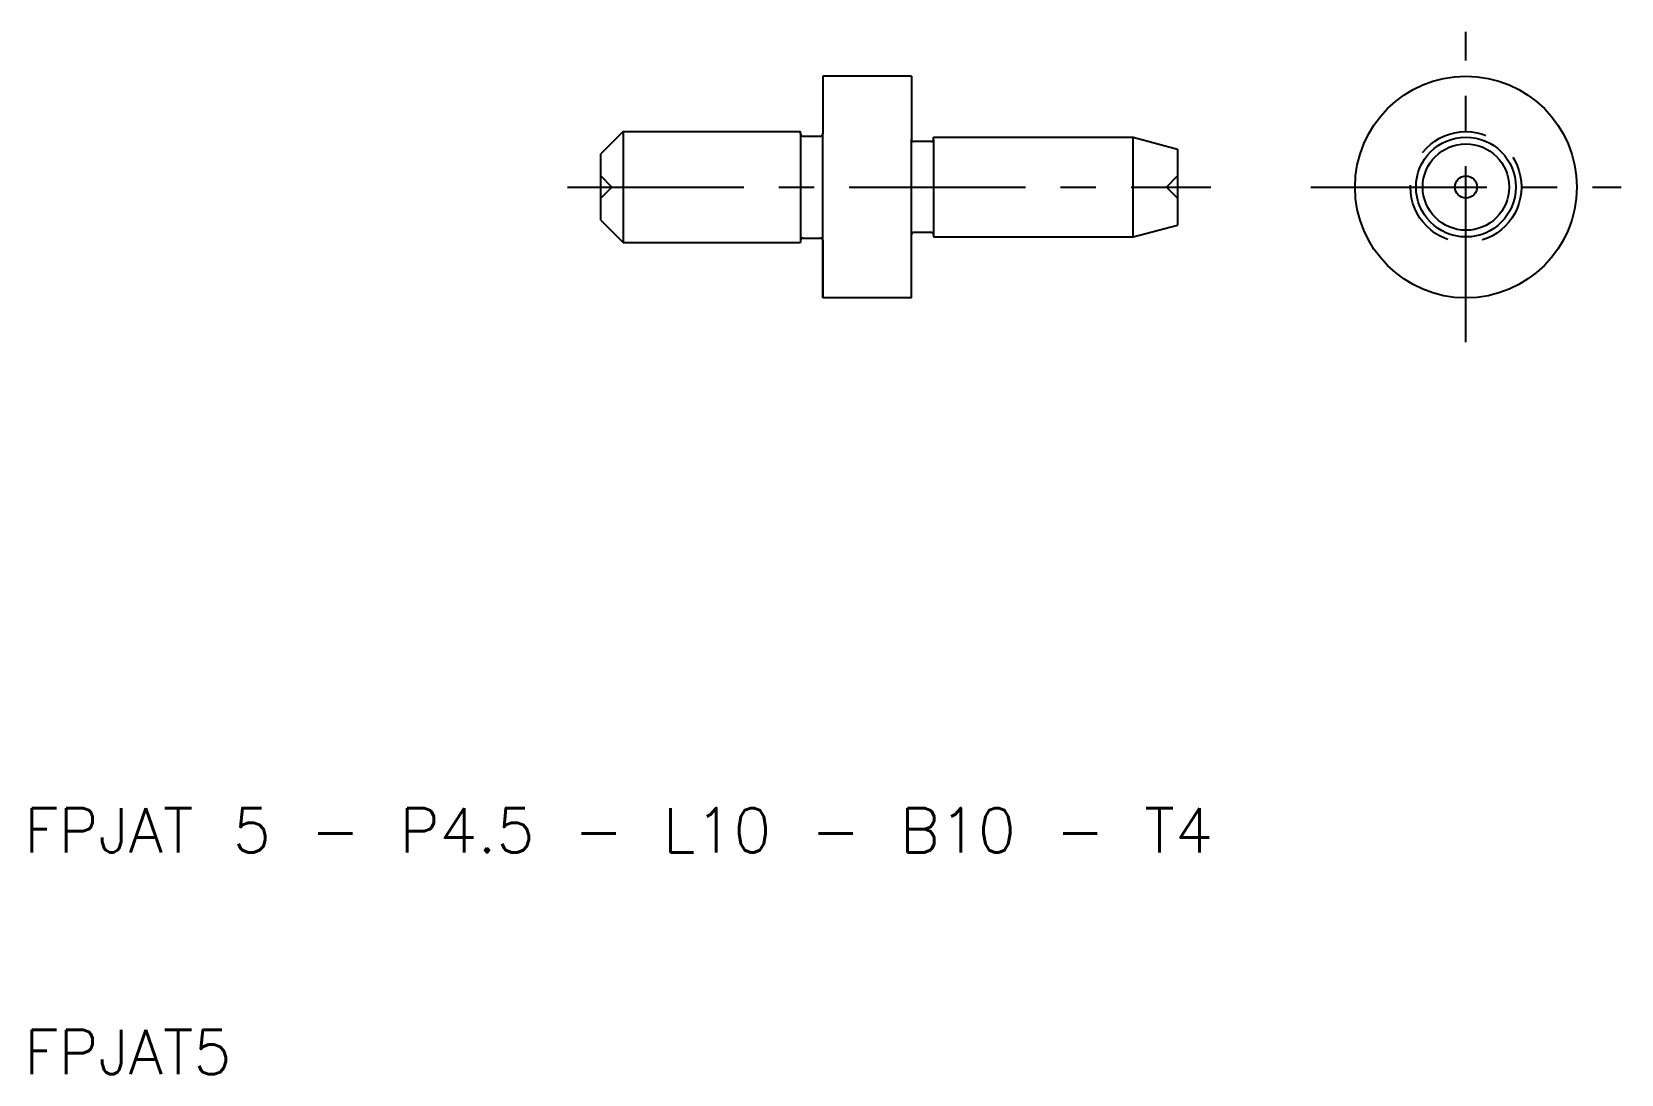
# Model space of a CAD drawing. Extents: x 10.3 to 82, y 10 to 57.
import ezdxf

# ---------------------------------------------------------------- set-up
doc = ezdxf.new("R2010")
doc.units = 0
doc.header["$LTSCALE"] = 0.25
doc.linetypes.add('CENTER', pattern=[50.8, 31.75, -6.35, 6.35, -6.35])
doc.linetypes.add('DASHED', pattern=[19.05, 12.7, -6.35])
doc.layers.get('0').update_dxf_attribs({"linetype": 'CONTINUOUS'})
doc.layers.add('CENTER', color=1, linetype='CENTER')
doc.styles.get("Standard").update_dxf_attribs({"font": 'txt.shx', "bigfont": 'extfont.shx'})

msp = doc.modelspace()

# ---------------------------------------------------------------- linework, layer by layer
for p, q in [((50, 55), (46, 55)), ((46, 55), (46, 52.4)), ((50, 55), (50, 52.15)), ((37, 52.5), (36, 51.5)), ((37, 52.5), (45, 52.5)), ((37, 52.5), (37, 47.5)), ((45, 52.4), (45, 52.5)), ((45, 52.4), (45, 47.6)), ((46, 47.6), (46, 52.4)), ((45.1, 52.3), (45.9, 52.3)), ((50, 47.85), (50, 52.15)), ((50.9, 52.05), (50.1, 52.05)), ((51, 52.25), (60, 52.25)), ((51, 52.15), (51, 52.25)), ((51, 52.15), (51, 52.25)), ((51, 52.15), (51, 47.85)), ((60, 47.75), (60, 52.25)), ((60, 52.25), (62, 51.714102)), ((62, 51.714102), (62, 48.285898)), ((36, 48.5), (36, 51.5)), ((36, 48.5), (37, 47.5)), ((60, 47.75), (62, 48.285898)), ((37, 47.5), (45, 47.5)), ((45, 47.6), (45, 47.5)), ((45.1, 47.7), (45.9, 47.7)), ((46, 45), (46, 47.6)), ((46, 47.6), (46, 45)), ((50, 45), (50, 47.85)), ((50.9, 47.95), (50.1, 47.95)), ((51, 47.85), (51, 47.75)), ((51, 47.75), (60, 47.75)), ((50, 45), (46, 45))]:
    msp.add_line(p, q)
at = {"color": 3, "linetype": 'DASHED'}
for p, q in [((36.5, 50), (36, 50.5)), ((61.5, 50), (62, 50.5)), ((36.5, 50), (36, 49.5)), ((61.5, 50), (62, 49.5))]:
    msp.add_line(p, q, dxfattribs=at)
for radius in [5, 2.25, 1.948557, 0.5]:
    msp.add_circle((75, 50), radius)
msp.add_circle((75, 50), 2.5, dxfattribs=at)
for centre, start, end in [((45.1, 52.4), 180, 270), ((45.9, 52.4), 270, 0), ((50.1, 52.15), 180, 270), ((50.9, 52.15), 270, 0), ((45.1, 47.6), 90, 180), ((45.9, 47.6), 0, 90), ((50.1, 47.85), 90, 180), ((50.9, 47.85), 0, 90)]:
    msp.add_arc(centre, 0.1, start, end)
at = {"layer": 'CENTER', "color": 1, "linetype": 'CENTER'}
for p, q in [((75, 43), (75, 57)), ((34.5, 50), (63.5, 50)), ((68, 50), (82, 50))]:
    msp.add_line(p, q, dxfattribs=at)

# ---------------------------------------------------------------- texts
for s, p in [('FPJAT 5 - P4.5 - L10 - B10 - T4', (10, 20)), ('FPJAT5', (10, 10))]:
    msp.add_text(s, height=2).set_placement(p)

doc.saveas('drawing.dxf')
